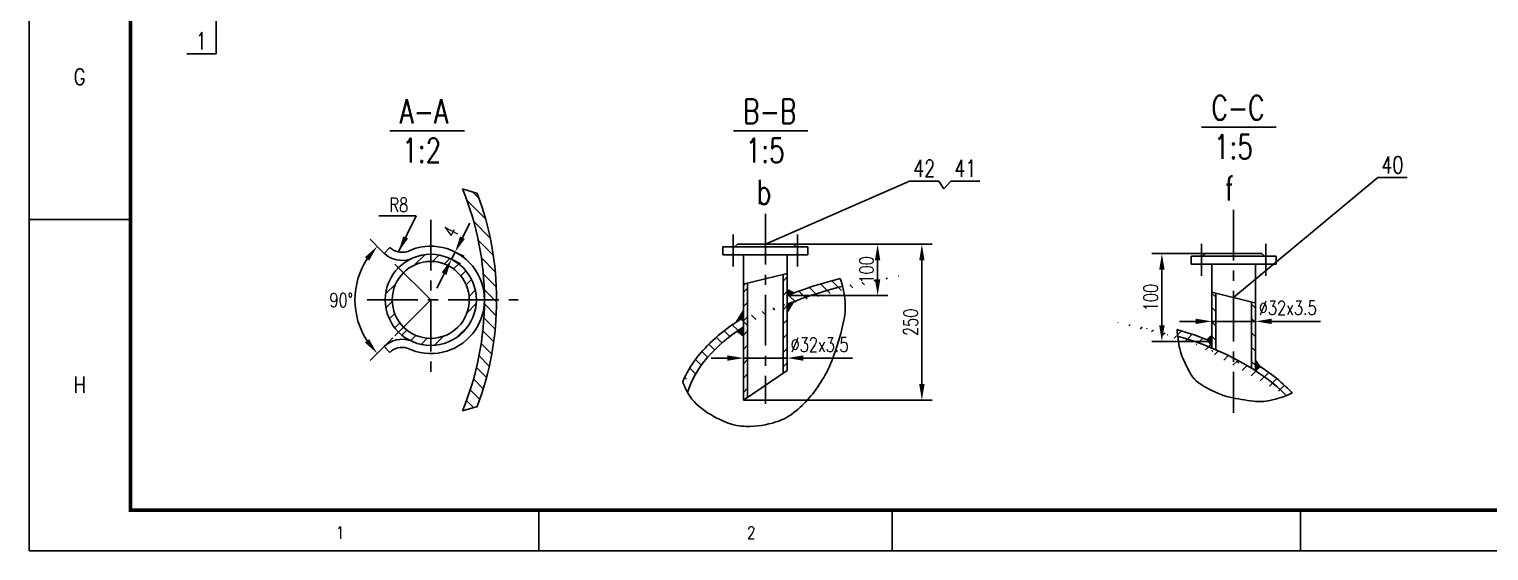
# Model space of a CAD drawing. Extents: x -8296 to 120, y 3711 to 9655.
# Drawn here: x -8294 to -4693, y 3713 to 5001 of the extents above; entities that cross this region are included whole.
import ezdxf
from ezdxf.enums import TextEntityAlignment as Align

# ---------------------------------------------------------------- set-up
doc = ezdxf.new("R2010")
doc.units = 0
doc.header["$LTSCALE"] = 100
doc.header["$MEASUREMENT"] = 0
doc.linetypes.add('CENTER', pattern=[2, 1.25, -0.25, 0.25, -0.25])
doc.layers.get('0').update_dxf_attribs({"linetype": 'CONTINUOUS'})
doc.layers.get('DEFPOINTS').update_dxf_attribs({"linetype": 'CONTINUOUS'})
for name, color, linetype in [('1', 1, 'CENTER'), ('4', 7, 'CONTINUOUS'), ('5', 6, 'CONTINUOUS'), ('text', 5, 'CONTINUOUS')]:
    doc.layers.add(name, color=color, linetype=linetype)
doc.styles.add('COMPLEX', font='romanc', dxfattribs={"width": 0.75, "bigfont": 'HZTXT'})
doc.styles.add('ROMANS', font='romans', dxfattribs={"width": 0.75})
doc.styles.get("Standard").update_dxf_attribs({"font": 'txt', "width": 0.75, "bigfont": 'hztxt'})
doc.dimstyles.get("Standard").update_dxf_attribs({"dimtxt": 0.18, "dimasz": 0.18, "dimexe": 0.18, "dimexo": 0.0625, "dimgap": 0.09, "dimtad": 0, "dimtih": 1, "dimtoh": 1, "dimdec": 4, "dimzin": 0, "dimdsep": 46, "dimtxsty": 'Standard', "dimcen": 0.09, "dimadec": 0, "dimazin": 0, "dimtfac": 1, "dimtdec": 4, "dimtofl": 0, "dimtmove": 0, "dimatfit": 3, "dimfxl": 0, "dimtolj": 1, "dimtzin": 0, "dimarcsym": 0})
pattern_1 = [(135, (679.953, -245.36), (-17.67767, -17.67767), [])]

# ---------------------------------------------------------------- blocks, each defined once
blk = doc.blocks.new('*D36')
at = {"layer": '5', "color": 0, "lineweight": -2}
for p, q in [((-7224.9, 4486.4), (-7206.8, 4522)), ((-7252.1, 4432.9), (-7243.1, 4450.7)), ((-7252.1, 4432.9), (-7229.8, 4421.6)), ((-7243.1, 4450.7), (-7220.8, 4439.4)), ((-7270.2, 4397.2), (-7288.4, 4361.6))]:
    blk.add_line(p, q, dxfattribs=at)
at = {"layer": '5', "color": 0}
for points in [[(-7230.9, 4489.4), (-7219, 4483.4), (-7243.1, 4450.7)], [(-7276.2, 4400.3), (-7264.3, 4394.2), (-7252.1, 4432.9)]]:
    blk.add_solid(points, dxfattribs=at)
at = {"layer": 'DEFPOINTS', "color": 0}
for p in [(-7252.1, 4432.9), (-7243.1, 4450.7), (-7243.1, 4450.7)]:
    blk.add_point(p, dxfattribs=at)
at = {"layer": '5', "color": 0, "insert": (-7254.2, 4500.9), "char_height": 35, "attachment_point": 5, "rotation": 63.0496, "style": 'ROMANS'}
blk.add_mtext('\\A1;4', dxfattribs=at)
blk = doc.blocks.new('*D37')
at = {"layer": '5', "color": 0, "lineweight": -2}
for p, q in [((-6477.5, 4469.9), (-6175.6, 4469.9)), ((-6200.6, 4429.9), (-6200.6, 4383.3)), ((-6423.5, 4343.3), (-6175.6, 4343.3))]:
    blk.add_line(p, q, dxfattribs=at)
at = {"layer": '5', "color": 0}
for points in [[(-6207.3, 4429.9), (-6194, 4429.9), (-6200.6, 4469.9)], [(-6207.3, 4383.3), (-6194, 4383.3), (-6200.6, 4343.3)]]:
    blk.add_solid(points, dxfattribs=at)
at = {"layer": 'DEFPOINTS', "color": 0}
for p in [(-6477.5, 4469.9), (-6423.5, 4343.3), (-6200.6, 4343.3)]:
    blk.add_point(p, dxfattribs=at)
at = {"layer": '5', "color": 0, "insert": (-6228.1, 4406.6), "char_height": 35, "attachment_point": 5, "rotation": 90, "style": 'ROMANS'}
blk.add_mtext('\\A1;100', dxfattribs=at)
blk = doc.blocks.new('*D38')
at = {"layer": '5', "color": 0, "lineweight": -2}
for p, q in [((-6477.5, 4469.9), (-6066.4, 4469.9)), ((-6091.4, 4429.9), (-6091.4, 4124.7)), ((-6531.5, 4084.7), (-6066.4, 4084.7))]:
    blk.add_line(p, q, dxfattribs=at)
at = {"layer": '5', "color": 0}
for points in [[(-6098.1, 4429.9), (-6084.7, 4429.9), (-6091.4, 4469.9)], [(-6098.1, 4124.7), (-6084.7, 4124.7), (-6091.4, 4084.7)]]:
    blk.add_solid(points, dxfattribs=at)
at = {"layer": 'DEFPOINTS', "color": 0}
for p in [(-6477.5, 4469.9), (-6531.5, 4084.7), (-6091.4, 4084.7)]:
    blk.add_point(p, dxfattribs=at)
at = {"layer": '5', "color": 0, "insert": (-6118.9, 4277.3), "char_height": 35, "attachment_point": 5, "rotation": 90, "style": 'ROMANS'}
blk.add_mtext('\\A1;250', dxfattribs=at)
blk = doc.blocks.new('*D39')
at = {"layer": '5', "color": 0, "lineweight": -2}
for p, q in [((-5322.2, 4446.8), (-5524.3, 4446.8)), ((-5499.3, 4406.8), (-5499.3, 4269.8)), ((-5376.2, 4229.8), (-5524.3, 4229.8))]:
    blk.add_line(p, q, dxfattribs=at)
at = {"layer": '5', "color": 0}
for points in [[(-5505.9, 4406.8), (-5492.6, 4406.8), (-5499.3, 4446.8)], [(-5505.9, 4269.8), (-5492.6, 4269.8), (-5499.3, 4229.8)]]:
    blk.add_solid(points, dxfattribs=at)
at = {"layer": 'DEFPOINTS', "color": 0}
for p in [(-5322.2, 4446.8), (-5499.3, 4229.8), (-5376.2, 4229.8)]:
    blk.add_point(p, dxfattribs=at)
at = {"layer": '5', "color": 0, "insert": (-5526.8, 4338.3), "char_height": 35, "attachment_point": 5, "rotation": 90, "style": 'ROMANS'}
blk.add_mtext('\\A1;100', dxfattribs=at)

msp = doc.modelspace()

# ---------------------------------------------------------------- hatches: boundary and pattern name
at = {"layer": '5'}
h = msp.add_hatch(dxfattribs=at)
h.set_pattern_fill('ANSI31', color=256, scale=200, angle=90, style=0)
h.set_pattern_definition([(135, (543.942, -245.36), (-17.67767, -17.67767), [])])
h.paths.add_polyline_path([(-7188.2, 4595.4), (-7224.9, 4606.8, -0.098037), (-7170.6, 4332.6), (-7140.6, 4332.6, 0.089778)])
h.paths.add_polyline_path([(-7224.9, 4058.4), (-7188.2, 4069.8, 0.089778), (-7140.6, 4332.6), (-7170.6, 4332.6, -0.098037)])
h = msp.add_hatch(dxfattribs=at)
h.set_pattern_fill('ANSI31', color=256, scale=200, style=0)
h.set_pattern_definition([(45, (543.942, -245.36), (-17.67767, 17.67767), [])])
edge = h.paths.add_edge_path()
edge.add_arc((-7303.1, 4332.6), 112.5, 0, 360)
edge = h.paths.add_edge_path(flags=16)
edge.add_arc((-7303.1, 4332.6), 95, 0, 360)
h = msp.add_hatch(dxfattribs=at)
h.set_pattern_fill('ANSI31', color=256, scale=200, style=0)
h.set_pattern_definition([(45, (679.953, -245.36), (-17.67767, 17.67767), [])])
h.paths.add_polyline_path([(-6521.5, 4374.2), (-6527.2, 4372.8), (-6531.5, 4368.5), (-6531.5, 4360), (-6531.5, 4189), (-6521.5, 4189)])
h.paths.add_polyline_path([(-6433.5, 4189), (-6423.5, 4189), (-6423.5, 4214), (-6423.5, 4398.1), (-6433.5, 4395.7)])
h.paths.add_polyline_path([(-6433.5, 4151.8), (-6423.5, 4158.6), (-6423.5, 4189), (-6433.5, 4189)])
h.paths.add_polyline_path([(-6531.5, 4084.7), (-6521.5, 4091.6), (-6521.5, 4189), (-6531.5, 4189)])
h = msp.add_hatch(dxfattribs=at)
h.set_pattern_fill('ANSI31', color=256, scale=200, angle=90, style=0)
h.set_pattern_definition(pattern_1)
edge = h.paths.add_edge_path()
edge.add_line((-6423.5, 4343.3), (-6423.5, 4321.7))
edge.add_ellipse((-5977.5, 4052), major_axis=(700, 0), ratio=0.5, start_angle=116.359, end_angle=129.5791, ccw=False)
edge.add_arc((-6510.6, 4309.5), 230.6, 14.1685, 19.137)
edge.add_spline(control_points=[(-6292.7, 4385.1), (-6324.7, 4377.2), (-6355.5, 4368), (-6398.1, 4353.2), (-6410.9, 4348.4), (-6423.5, 4343.3)], knot_values=[4.035349, 4.035349, 4.035349, 4.035349, 4.185533, 4.185533, 4.252882, 4.252882, 4.252882, 4.252882], degree=3, periodic=0)
h = msp.add_hatch(dxfattribs=at)
h.set_pattern_fill('ANSI31', color=256, scale=200, angle=90, style=0)
h.set_pattern_definition(pattern_1)
edge = h.paths.add_edge_path()
edge.add_spline(control_points=[(-6681.3, 4130.9), (-6680.1, 4133.7), (-6678.9, 4136.6), (-6673.1, 4149), (-6667.9, 4158.5), (-6650.6, 4185.9), (-6636.6, 4203.4), (-6603.9, 4236.7), (-6585.2, 4252.6), (-6557.2, 4272.8), (-6549.9, 4277.8), (-6531.5, 4288.6)], knot_values=[3.346601, 3.346601, 3.346601, 3.346601, 3.369276, 3.369276, 3.446891, 3.446891, 3.597484, 3.597484, 3.748077, 3.748077, 3.799246, 3.799246, 3.799246, 3.799246], degree=3, periodic=0)
edge.add_ellipse((-5977.5, 4052), major_axis=(700, 0), ratio=0.5, start_angle=142.3192, end_angle=171.4017, ccw=False)
h = msp.add_hatch(dxfattribs=at)
h.set_pattern_fill('ANSI31', color=256, scale=200, angle=90, style=0)
h.set_pattern_definition([(135, (1314.996, -43.842), (-17.67767, -17.67767), [])])
edge = h.paths.add_edge_path()
edge.add_ellipse((-5822.2, 3943.8), major_axis=(-700, 0), ratio=0.5, start_angle=217.6808, end_angle=219.0003, ccw=False)
edge.add_line((-5268.2, 4157.8), (-5268.2, 4325.2))
edge.add_line((-5268.2, 4325.2), (-5278.2, 4327.6))
edge.add_line((-5278.2, 4327.6), (-5278.2, 4164.1))
edge = h.paths.add_edge_path()
edge.add_line((-5366.2, 4349.1), (-5376.2, 4351.5))
edge.add_line((-5376.2, 4351.5), (-5376.2, 4290.6))
edge.add_line((-5376.2, 4290.6), (-5376.2, 4213.6))
edge.add_ellipse((-5822.2, 3943.8), major_axis=(-700, 0), ratio=0.5, start_angle=229.3506, end_angle=230.4209, ccw=False)
edge.add_line((-5366.2, 4209.4), (-5366.2, 4349.1))
h = msp.add_hatch(dxfattribs=at)
h.set_pattern_fill('ANSI31', color=256, scale=200, style=0)
h.set_pattern_definition([(45, (1314.996, -43.842), (-17.67767, 17.67767), [])])
edge = h.paths.add_edge_path()
edge.add_spline(control_points=[(-5177.5, 4102.7), (-5181.4, 4106.9), (-5185.5, 4111), (-5203.2, 4128.2), (-5218.2, 4140.8), (-5245.3, 4160.6), (-5256.5, 4168.2), (-5268.2, 4175.5)], knot_values=[3.580096, 3.580096, 3.580096, 3.580096, 3.618034, 3.618034, 3.739129, 3.739129, 3.817575, 3.817575, 3.817575, 3.817575], degree=3, periodic=0)
edge.add_line((-5268.2, 4175.5), (-5268.2, 4157.8))
edge.add_ellipse((-5822.2, 3943.8), major_axis=(-700, 0), ratio=0.5, start_angle=206.0437, end_angle=217.6808, ccw=False)
edge.add_arc((-5287.9, 4344.3), 265.7, 291.0995, 294.5458)
edge = h.paths.add_edge_path()
edge.add_spline(control_points=[(-5376.2, 4229.8), (-5402.8, 4240.5), (-5431, 4250.3), (-5460.7, 4259.2), (-5461.1, 4259.3), (-5461.5, 4259.4)], knot_values=[4.031988, 4.031988, 4.031988, 4.031988, 4.176084, 4.176084, 4.178008, 4.178008, 4.178008, 4.178008], degree=3, periodic=0)
edge.add_arc((-5218.8, 4267), 242.8, 181.7989, 185.5671)
edge.add_ellipse((-5822.2, 3943.8), major_axis=(-700, 0), ratio=0.5, start_angle=230.4209, end_angle=238.7709, ccw=False)
edge.add_line((-5376.2, 4213.6), (-5376.2, 4229.8))

# ---------------------------------------------------------------- linework, layer by layer
at = {"color": 14}
for p, q in [((-8293.9, 4530.7), (-8043.9, 4530.7)), ((-7036.4, 3713.2), (-7036.4, 3813.2)), ((-6165, 3713.2), (-6165, 3813.2)), ((-5157.5, 3713.2), (-5157.5, 3813.2))]:
    msp.add_line(p, q, dxfattribs=at)
for p, q in [((-6546.7, 4469.9), (-6554, 4463.7)), ((-6408.3, 4469.9), (-6546.7, 4469.9)), ((-6408.3, 4469.9), (-6400.9, 4463.7)), ((-7418, 4447.5), (-7404.4, 4462.2)), ((-6372.5, 4463.7), (-6582.5, 4463.7)), ((-6582.5, 4463.7), (-6582.5, 4443.7)), ((-6372.5, 4443.7), (-6582.5, 4443.7)), ((-6531.5, 4084.7), (-6531.5, 4443.7)), ((-6423.5, 4158.6), (-6423.5, 4443.7)), ((-6372.5, 4463.7), (-6372.5, 4443.7)), ((-5427.2, 4440.6), (-5427.2, 4420.6)), ((-5217.2, 4440.6), (-5427.2, 4440.6)), ((-5391.4, 4446.8), (-5398.8, 4440.6)), ((-5253, 4446.8), (-5391.4, 4446.8)), ((-5253, 4446.8), (-5245.7, 4440.6)), ((-5217.2, 4440.6), (-5217.2, 4420.6)), ((-6433.5, 4151.8), (-6433.5, 4395.7)), ((-5217.2, 4420.6), (-5427.2, 4420.6)), ((-6521.5, 4091.6), (-6521.5, 4374.2)), ((-5376.2, 4213.6), (-5376.2, 4335.6)), ((-5366.2, 4209.4), (-5366.2, 4349.1)), ((-5278.2, 4164.1), (-5278.2, 4327.6)), ((-5268.2, 4157.8), (-5268.2, 4335.6)), ((-7418, 4217.7), (-7404.4, 4203.1)), ((-6531.5, 4084.7), (-6423.5, 4158.6))]:
    msp.add_line(p, q)
at = {"color": 0, "linetype": 'Continuous'}
for p, q in [((-6531.5, 4372.4), (-6531.5, 4429.1)), ((-6423.5, 4398.8), (-6423.5, 4429.1)), ((-5376.2, 4290.6), (-5376.2, 4420.6)), ((-5268.2, 4264.3), (-5268.2, 4420.6))]:
    msp.add_line(p, q, dxfattribs=at)
at = {"color": 0}
msp.add_line((-6527.2, 4372.8), (-6531.5, 4368.5), dxfattribs=at)
at = {"color": 14}
msp.add_lwpolyline([(-8293.9, 3713.2), (116.1, 3713.2), (116.1, 9653.2), (-8293.9, 9653.2)], close=True, dxfattribs=at)
at = {"color": 14, "const_width": 9}
msp.add_lwpolyline([(-8043.9, 3813.2), (16.1, 3813.2), (16.1, 9553.2), (-8043.9, 9553.2)], close=True, dxfattribs=at)
for radius in [112.5, 95]:
    msp.add_circle((-7303.1, 4332.6), radius)
for centre, radius, start, end in [((-7890.3, 4332.6), 719.6, 337.6032, 22.3968), ((-7890.3, 4332.6), 749.6, 339.4793, 20.5207), ((-7373.4, 4495.4), 65.4, 227.0447, 287.3011), ((-7373.4, 4495.4), 45.4, 227.0447, 285.4593), ((-7303.1, 4332.6), 132.5, 243.9226, 116.0774), ((-7373.4, 4169.9), 65.4, 72.6989, 132.9553), ((-7373.4, 4169.9), 45.4, 74.5407, 132.9553)]:
    msp.add_arc(centre, radius, start, end)
at = {"color": 14}
msp.add_point((-8043.9, 3813.2), dxfattribs=at)
at = {"layer": '1'}
for p, q in [((-6477.5, 4544.8), (-6477.5, 4076.2)), ((-5322.2, 4554.8), (-5322.2, 4054.2)), ((-7303.1, 4530.4), (-7303.1, 4133.8)), ((-6557.1, 4493.7), (-6557.1, 4414.7)), ((-6397.9, 4493.7), (-6397.9, 4414.7)), ((-5401.8, 4470.6), (-5401.8, 4391.6)), ((-5242.6, 4470.6), (-5242.6, 4391.6)), ((-7303.1, 4332.6), (-7424.4, 4453.9)), ((-7460.2, 4332.6), (-7087.4, 4332.6)), ((-7303.1, 4332.6), (-7396.8, 4238.9))]:
    msp.add_line(p, q, dxfattribs=at)
at = {"layer": '4'}
for p, q in [((-7904.9, 4940.3), (-7832.9, 4940.3)), ((-5401.2, 4759), (-5217.1, 4759)), ((-7403.9, 4750.1), (-7219.8, 4750.1)), ((-6556.5, 4750.1), (-6372.4, 4750.1)), ((-6121.7, 4625.5), (-6049.7, 4625.5)), ((-6020.2, 4625.5), (-5948.1, 4625.5)), ((-4966.5, 4634.4), (-4894.4, 4634.4))]:
    msp.add_line(p, q, dxfattribs=at)
at = {"layer": '4', "extrusion": (0, 0, -1)}
for start_param, end_param in [(4.021603, 4.254369), (3.291661, 3.799246)]:
    msp.add_ellipse((-5977.5, 4052), major_axis=(700, 0), ratio=0.5, start_param=start_param, end_param=end_param, dxfattribs=at)
at = {"layer": '4'}
msp.add_ellipse((-5822.2, 3943.8), major_axis=(-700, 0), ratio=0.5, start_param=3.59288, end_param=4.169213, dxfattribs=at)
for points, knots in [([(-6423.5, 4343.3), (-6410.9, 4348.4), (-6398.1, 4353.2), (-6355.5, 4368), (-6324.7, 4377.2), (-6292.7, 4385.1)], [4.0353491, 4.0353491, 4.0353491, 4.0353491, 4.1026977, 4.1026977, 4.2528819, 4.2528819, 4.2528819, 4.2528819]), ([(-6681.3, 4130.9), (-6680.1, 4133.7), (-6678.9, 4136.6), (-6673.1, 4149), (-6667.9, 4158.5), (-6650.6, 4185.9), (-6636.6, 4203.4), (-6603.9, 4236.7), (-6585.2, 4252.6), (-6557.2, 4272.8), (-6549.9, 4277.8), (-6531.5, 4288.6)], [3.346601, 3.346601, 3.346601, 3.346601, 3.3692761, 3.3692761, 3.4468908, 3.4468908, 3.5974837, 3.5974837, 3.7480766, 3.7480766, 3.7992464, 3.7992464, 3.7992464, 3.7992464]), ([(-5376.2, 4229.8), (-5402.8, 4240.5), (-5431, 4250.3), (-5460.7, 4259.2), (-5461.1, 4259.3), (-5461.5, 4259.4)], [4.0319881, 4.0319881, 4.0319881, 4.0319881, 4.1760839, 4.1760839, 4.1780085, 4.1780085, 4.1780085, 4.1780085]), ([(-5177.5, 4102.7), (-5181.4, 4106.9), (-5185.5, 4111), (-5203.2, 4128.2), (-5218.2, 4140.8), (-5245.3, 4160.6), (-5256.5, 4168.2), (-5268.2, 4175.5)], [3.5800961, 3.5800961, 3.5800961, 3.5800961, 3.6180343, 3.6180343, 3.739129, 3.739129, 3.8175747, 3.8175747, 3.8175747, 3.8175747])]:
    msp.add_open_spline(points, degree=3, knots=knots, dxfattribs=at)
at = {"layer": '5'}
for p, q in [((-7832.9, 4940.3), (-7832.9, 5022)), ((-6121.7, 4625.5), (-6477.5, 4469.9)), ((-6049.7, 4625.5), (-6036.9, 4606.3)), ((-6036.9, 4606.3), (-6020.2, 4625.5)), ((-4966.5, 4634.4), (-5322.2, 4338.3)), ((-7424.4, 4453.9), (-7453, 4482.5)), ((-6423.5, 4398.1), (-6532.7, 4371.5)), ((-6531.5, 4399.5), (-6531.5, 4360)), ((-6423.5, 4414.7), (-6423.5, 4360)), ((-5376.2, 4351.5), (-5267, 4324.9)), ((-5416.2, 4279.6), (-5456.2, 4279.6)), ((-5376.2, 4279.6), (-5268.2, 4279.6)), ((-5228.2, 4279.6), (-5107.6, 4279.6)), ((-7396.8, 4238.9), (-7453, 4182.7)), ((-6531.5, 4189), (-6531.5, 4214)), ((-6423.5, 4189), (-6423.5, 4214)), ((-6571.5, 4189), (-6611.5, 4189)), ((-6531.5, 4189), (-6423.5, 4189)), ((-6383.5, 4189), (-6262.8, 4189))]:
    msp.add_line(p, q, dxfattribs=at)
for points in [[(-7188.2, 4595.4), (-7224.9, 4606.8)], [(-7188.2, 4069.8), (-7224.9, 4058.4)]]:
    msp.add_lwpolyline(points, dxfattribs=at)
for points in [[(-6681.3, 4130.9, 0.019708), (-6675.9, 4117, 0.131054), (-6634.4, 4064.3, 0.065708), (-6573.1, 4029.9, 0.093341), (-6524.3, 4020.3, 0.077963), (-6451.5, 4031.2, 0.100671), (-6401.4, 4058.8, 0.044366), (-6365.2, 4095.6, 0.041058), (-6333.5, 4141.3, 0.046774), (-6308.3, 4196.1, 0.031433), (-6283.9, 4282.4, 0.08388), (-6281.5, 4336.1, 0.054566), (-6292.7, 4385.1)], [(-5461.5, 4259.4, 0.049932), (-5455.1, 4211.4, 0.044678), (-5447.5, 4188.4, 0.019819), (-5431.8, 4155.9, 0.043189), (-5422.8, 4142, 0.082061), (-5404.8, 4125.4, 0.04237), (-5363.3, 4102.8, 0.047689), (-5331.9, 4092.5, 0.026452), (-5273.3, 4082.5, 0.081039), (-5233.2, 4084.4, 0.055308), (-5177.5, 4102.7)]]:
    msp.add_lwpolyline(points, format="xyb", dxfattribs=at)
msp.add_arc((-7303.1, 4332.6), 187, 147.2812, 212.7188, dxfattribs=at)
for points in [[(-7465.6, 4437.9), (-7455.2, 4429.5), (-7435.3, 4464.8)], [(-6423.5, 4343.3), (-6423.5, 4360), (-6404, 4350.9)], [(-6423.5, 4321.7), (-6405, 4329.1), (-6423.5, 4298.2)], [(-6531.5, 4310.6), (-6531.5, 4288.6), (-6553.2, 4275.4)], [(-5416.2, 4286.3), (-5416.2, 4272.9), (-5376.2, 4279.6)], [(-5228.2, 4286.3), (-5228.2, 4272.9), (-5268.2, 4279.6)], [(-6531.5, 4265.9), (-6549, 4254), (-6531.5, 4240.7)], [(-7455.2, 4235.7), (-7465.6, 4227.4), (-7435.3, 4200.4)], [(-5376.2, 4213.6), (-5389.6, 4235.1), (-5376.2, 4247.5)], [(-6571.5, 4195.6), (-6571.5, 4182.3), (-6531.5, 4189)], [(-6383.5, 4195.6), (-6383.5, 4182.3), (-6423.5, 4189)], [(-5268.2, 4157.8), (-5253.9, 4166.3), (-5268.2, 4187.2)]]:
    msp.add_solid(points, dxfattribs=at)
at = {"layer": 'DEFPOINTS', "color": 0, "linetype": 'Continuous'}
msp.add_point((-6531.5, 4371.8), dxfattribs=at)

# ---------------------------------------------------------------- texts
at = {"color": 14, "style": 'COMPLEX', "width": 0.8}
for s, p in [('G', (-8183.9, 4863.2)), ('H', (-8183.9, 4103.2))]:
    msp.add_text(s, height=40, dxfattribs=at).set_placement(p)
for s, p in [('1', (-7526.9, 3743.2)), ('2', (-6512.5, 3743.2))]:
    msp.add_text(s, height=30, dxfattribs=at).set_placement(p, align=Align.CENTER)
at = {"layer": '5', "style": 'ROMANS', "width": 0.75}
for s, height, p in [('A-A', 60, (-7379.8, 4768.1)), ('B-B', 60, (-6532.4, 4768.1)), ('C-C', 60, (-5377, 4777)), ('1:2', 60, (-7373.7, 4671.7)), ('1:5', 60, (-6526.3, 4671.7)), ('1:5', 60, (-5371, 4680.6)), ('b', 60, (-6499.3, 4568.8)), ('f', 60, (-5344, 4577.7)), ('R8', 35, (-7405, 4549.9))]:
    msp.add_text(s, height=height, dxfattribs=at).set_placement(p)
at = {"layer": '5', "char_height": 35, "attachment_point": 5, "style": 'ROMANS'}
for s, insert in [('\\A1;90°', (-7523.9, 4331.8)), ('%%c32x3.5', (-5188.7, 4312.8)), ('%%c32x3.5', (-6343.9, 4222.1))]:
    msp.add_mtext(s, dxfattribs=dict(at, insert=insert))
at = {"layer": 'text', "style": 'ROMANS', "width": 0.75}
for s, p in [('1', (-7868.9, 4971.7)), ('40', (-4930.5, 4665.9)), ('42', (-6085.7, 4657)), ('41', (-5984.1, 4657))]:
    msp.add_text(s, height=42, dxfattribs=at).set_placement(p, align=Align.MIDDLE)

# ---------------------------------------------------------------- dimensions: what is measured, and where the dimension line sits
at = {"layer": '5'}
dim = msp.add_linear_dim(base=(-7243.1, 4450.7), p1=(-7252.1, 4432.9), p2=(-7243.1, 4450.7), angle=63.0496, text='4', dimstyle='Standard', override={"dimscale": 10, "dimtxt": 3.5, "dimasz": 4, "dimexe": 2.5, "dimexo": 0, "dimgap": 1, "dimtad": 1, "dimtih": 0, "dimtoh": 0, "dimdec": 0, "dimtxsty": 'ROMANS', "dimtdec": 0, "dimtofl": 1, "dimtmove": 2}, dxfattribs=at)
dim.commit()
dim.dimension.update_dxf_attribs({"geometry": '*D36', "text_midpoint": (-7254.2, 4500.9), "dimtype": 161})
for base, p1, p2, text, picture, middle in [((-6091.4, 4084.7), (-6477.5, 4469.9), (-6531.5, 4084.7), '250', '*D38', (-6118.9, 4277.3)), ((-6200.6, 4343.3), (-6477.5, 4469.9), (-6423.5, 4343.3), '100', '*D37', (-6228.1, 4406.6)), ((-5499.3, 4229.8), (-5322.2, 4446.8), (-5376.2, 4229.8), '100', '*D39', (-5526.8, 4338.3))]:
    dim = msp.add_linear_dim(base=base, p1=p1, p2=p2, angle=90, text=text, dimstyle='Standard', override={"dimscale": 10, "dimtxt": 3.5, "dimasz": 4, "dimexe": 2.5, "dimexo": 0, "dimgap": 1, "dimtad": 1, "dimtih": 0, "dimtoh": 0, "dimdec": 0, "dimtxsty": 'ROMANS', "dimtdec": 0, "dimtofl": 1, "dimtmove": 2}, dxfattribs=at)
    dim.commit()
    dim.dimension.update_dxf_attribs({"geometry": picture, "text_midpoint": middle})

# ---------------------------------------------------------------- leaders
msp.add_leader([(-7382.7, 4450.9), (-7339, 4540), (-7431, 4540)], dimstyle='Standard', override={"dimscale": 10, "dimtxt": 3.5, "dimasz": 4, "dimexe": 2.5, "dimexo": 0, "dimgap": 1, "dimtad": 0, "dimtih": 0, "dimtoh": 0, "dimdec": 0, "dimtxsty": 'ROMANS', "dimtdec": 0, "dimtofl": 1, "dimtmove": 2}, dxfattribs=at)

doc.saveas('drawing.dxf')
